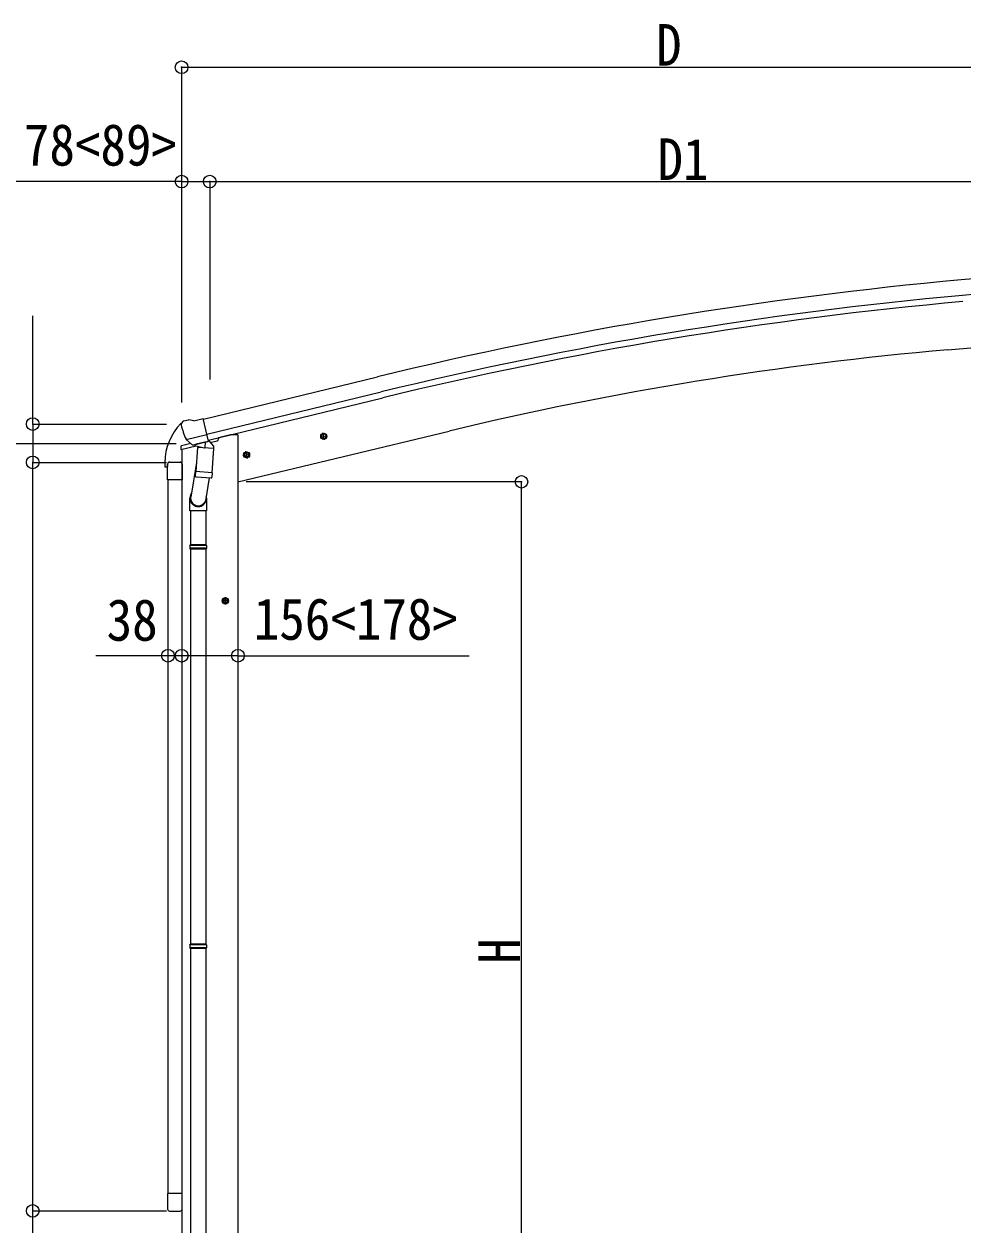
# Model space of a CAD drawing. Units: millimetres at full size, sheet at 1:35. Extents: x -9783 to 9892, y -6828 to 6752.
# Drawn here: x -7745 to -5144, y -555 to 2771 of the extents above; entities that cross this region are included whole.
import ezdxf
from ezdxf.enums import TextEntityAlignment as Align

# ---------------------------------------------------------------- set-up
doc = ezdxf.new("R2010")
doc.units = ezdxf.units.MM
doc.header["$LTSCALE"] = 35
doc.header["$PDMODE"] = 32
doc.header["$PDSIZE"] = 35
for name, color, linetype, lineweight in [('0-1_本体', 4, 'Continuous', 9), ('0-2_部品', 7, 'Continuous', 9), ('0-A_寸法', 6, 'Continuous', 9), ('1-1_GLASS', 4, 'Continuous', 9), ('1-2_GLASS_SEAL', 7, 'Continuous', 9), ('1-A', 6, 'Continuous', 9)]:
    doc.layers.add(name, color=color, linetype=linetype, lineweight=lineweight)
doc.styles.add('ＭＳ ゴシック', font='')
doc.styles.get('ＭＳ ゴシック').set_extended_font_data('MS Gothic')

msp = doc.modelspace()

# ---------------------------------------------------------------- linework, layer by layer
at = {"layer": '0-1_本体'}
for p, q in [((-4671.51, 2105.48), (-5149.02, 2062.28)), ((-4667.74, 2062.49), (-5145.13, 2019.29)), ((-5185.82, 1868.66), (-4647.88, 1915.72)), ((-7248.34, 1676.67), (-6765.47, 1794.15)), ((-7238.27, 1634.7), (-6755.26, 1752.17)), ((-7234.34, 1618.32), (-6751.28, 1735.81)), ((-7152.87, 1503.08), (-6567.19, 1643.69)), ((-7152.87, 1633.08), (-7152.87, -1546.92)), ((-7308.37, 1593.37), (-7308.37, -1546.92)), ((-7177.37, 1173.58), (-7197.37, 1173.58)), ((-7187.37, 1181.08), (-7193.87, 1177.33)), ((-7193.87, 1177.33), (-7193.87, 1169.83)), ((-7193.87, 1169.83), (-7187.37, 1166.07)), ((-7187.37, 1163.58), (-7187.37, 1183.58)), ((-7180.87, 1177.33), (-7187.37, 1181.08))]:
    msp.add_line(p, q, dxfattribs=at)
at = {"layer": '0-1_本体', "color": 6}
for p, q in [((-7721.22, 1662.97), (-7721.22, 1556.97)), ((-7721.22, -516.03), (-7721.22, 1556.97)), ((-7308.37, 1021.44), (-7346.37, 1021.44))]:
    msp.add_line(p, q, dxfattribs=at)
at = {"layer": '0-1_本体'}
for points in [[(-7152.87, 1633.08), (-7172.87, 1633.08), (-7206.38, 1625.03)], [(-7187.37, 1166.07), (-7180.87, 1169.83), (-7180.87, 1177.33)]]:
    msp.add_lwpolyline(points, dxfattribs=at)
for radius in [8.5, 7.7, 6.5]:
    msp.add_circle((-7187.37, 1173.58), radius, dxfattribs=at)
for centre, radius, start, end in [((-4152.89, -8947.73), 11054.98, 95.16866, 103.66973), ((-4152.89, -8947.73), 11011.82, 95.16974, 103.66973), ((-4152.89, -8947.73), 10994.98, 95.16974, 103.66973), ((-4362.83, -7538.12), 9442.71, 95.00001, 103.5)]:
    msp.add_arc(centre, radius, start, end, dxfattribs=at)
at = {"layer": '0-2_部品'}
for p, q in [((-7305.83, 1669.67), (-7309.69, 1663.37)), ((-7302.74, 1671.91), (-7289.56, 1675.08)), ((-7275, 1672.4), (-7288.26, 1675.1)), ((-7275, 1672.4), (-7249.07, 1678.63)), ((-7310.05, 1661.09), (-7309.78, 1659.94)), ((-7296, 1620.78), (-7238.49, 1634.59)), ((-6924.38, 1626.9), (-6904.94, 1631.56)), ((-6919.83, 1634.67), (-6921.96, 1627.48)), ((-6912.53, 1636.43), (-6919.83, 1634.67)), ((-6912.33, 1619.51), (-6917, 1638.95)), ((-6907.36, 1630.98), (-6912.53, 1636.43)), ((-6909.49, 1623.79), (-6907.36, 1630.98)), ((-7311.18, 1592.76), (-7268.48, 1603.01)), ((-7311.18, 1599.65), (-7311.18, 1592.76)), ((-7282.67, 1608.86), (-7308.88, 1602.57)), ((-7279.15, 1605.87), (-7295.52, 1620.37)), ((-7276.44, 1605.31), (-7268.92, 1607.11)), ((-7275.6, 1605.41), (-7274.07, 1605.78)), ((-7274.07, 1605.78), (-7237.37, 1614.59)), ((-7272.23, 1605.55), (-7272.29, 1604.81)), ((-7271.53, 1603.77), (-7245.72, 1597.33)), ((-7264.61, 1598.42), (-7269.29, 1531.59)), ((-7218.92, 1595.23), (-7264.61, 1598.42)), ((-7262.84, 1601.6), (-7263.07, 1598.32)), ((-7243.32, 1612.77), (-7244.34, 1598.16)), ((-7237.37, 1614.59), (-7235.84, 1614.96)), ((-7234.28, 1617.06), (-7233.34, 1617)), ((-7233.34, 1617), (-7220.03, 1601.68)), ((-7229.35, 1612.4), (-7210.46, 1616.94)), ((-7220.03, 1601.68), (-7220.47, 1595.34)), ((-7206.63, 1625.11), (-7206.63, 1621.8)), ((-7223.6, 1528.39), (-7218.92, 1595.23)), ((-7138.31, 1575.54), (-7118.86, 1580.21)), ((-7133.75, 1583.32), (-7135.88, 1576.12)), ((-7126.45, 1585.07), (-7133.75, 1583.32)), ((-7126.25, 1568.15), (-7130.92, 1587.6)), ((-7121.28, 1579.62), (-7126.45, 1585.07)), ((-7123.42, 1572.43), (-7121.28, 1579.62)), ((-7267.55, 1556.35), (-7283.47, 1460.18)), ((-7270.14, 1519.12), (-7269.27, 1531.59)), ((-7223.6, 1528.39), (-7269.29, 1531.59)), ((-7269.75, 1517.76), (-7269.75, 1517.76)), ((-7268.3, 1516.98), (-7226.6, 1514.07)), ((-7232.03, 1514.45), (-7242.76, 1450.86)), ((-7223.61, 1528.39), (-7224.5, 1515.7)), ((-7285.62, 1423.02), (-7285.62, 1457.37)), ((-7239.62, 1457.68), (-7239.62, 1423.02)), ((-7239.62, 1423.02), (-7285.62, 1423.02)), ((-7283.62, 1423.02), (-7283.62, 1329.02)), ((-7241.62, 1423.02), (-7241.62, 1329.02)), ((-7285.62, 1327.02), (-7284.62, 1329.02)), ((-7239.62, 1327.02), (-7285.62, 1327.02)), ((-7239.62, 1319.02), (-7285.62, 1319.02)), ((-7240.62, 1329.02), (-7284.62, 1329.02)), ((-7240.62, 1317.02), (-7284.62, 1317.02)), ((-7283.62, 1317.02), (-7283.62, 222.83)), ((-7241.62, 1317.02), (-7241.62, 222.83)), ((-7239.62, 1327.02), (-7240.62, 1329.02)), ((-7239.62, 1319.02), (-7240.62, 1317.02)), ((-7239.62, 1327.02), (-7239.62, 1319.02)), ((-7177.12, 1172.96), (-7197.12, 1172.96)), ((-7187.12, 1180.46), (-7193.62, 1176.71)), ((-7193.62, 1176.71), (-7193.62, 1169.21)), ((-7193.62, 1169.21), (-7187.12, 1165.45)), ((-7187.12, 1162.96), (-7187.12, 1182.96)), ((-7180.62, 1176.71), (-7187.12, 1180.46)), ((-7285.62, 220.83), (-7284.62, 222.83)), ((-7239.62, 220.83), (-7285.62, 220.83)), ((-7239.62, 212.83), (-7285.62, 212.83)), ((-7240.62, 222.83), (-7284.62, 222.83)), ((-7240.62, 210.83), (-7284.62, 210.83)), ((-7283.62, 210.83), (-7283.62, -767.35)), ((-7241.62, 210.83), (-7241.62, -767.35)), ((-7239.62, 220.83), (-7240.62, 222.83)), ((-7239.62, 212.83), (-7240.62, 210.83)), ((-7239.62, 220.83), (-7239.62, 212.83))]:
    msp.add_line(p, q, dxfattribs=at)
for points in [[(-7243.64, 1613.18), (-7233.91, 1615.52), (-7249.07, 1678.63)], [(-7296.27, 1621.36), (-7295.68, 1620.52), (-7295.52, 1620.37)], [(-7243.64, 1613.18), (-7243.87, 1613.03), (-7268.64, 1607.08), (-7268.92, 1607.11)], [(-6921.96, 1627.48), (-6916.79, 1622.03), (-6909.49, 1623.79)], [(-7135.88, 1576.12), (-7130.71, 1570.68), (-7123.42, 1572.43)], [(-7285.62, 1327.02), (-7285.62, 1319.02), (-7284.62, 1317.02)], [(-7187.12, 1165.45), (-7180.62, 1169.21), (-7180.62, 1176.71)], [(-7285.62, 220.83), (-7285.62, 212.83), (-7284.62, 210.83)]]:
    msp.add_lwpolyline(points, dxfattribs=at)
for centre, radius in [((-6914.66, 1629.23), 8.5), ((-6914.66, 1629.23), 7.7), ((-6914.66, 1629.23), 6.5), ((-7128.58, 1577.87), 8.5), ((-7128.58, 1577.87), 7.7), ((-7128.58, 1577.87), 6.5), ((-7187.12, 1172.96), 8.5), ((-7187.12, 1172.96), 7.7), ((-7187.12, 1172.96), 6.5)]:
    msp.add_circle(centre, radius, dxfattribs=at)
for centre, radius, start, end in [((-7301.57, 1667.05), 5, 103.5, 148.5), ((-7288.85, 1672.16), 3, 78.5, 103.5), ((-7112.97, 1707.19), 202.4, 193.5, 205.09125), ((-7308.18, 1599.65), 3, 103.5, 180), ((-7275.72, 1605.9), 0.5, 248.23754, 283.5), ((-7272.73, 1605.59), 0.5, 356, 103.5), ((-7271.29, 1604.74), 1, 176, 256), ((-7245.36, 1598.3), 1.03, 250.03897, 351.96569), ((-7242.72, 1612.69), 0.604, 100.59842, 172.20595), ((-7235.96, 1615.44), 0.5, 283.5, 318.76246), ((-7211.63, 1621.8), 5, 283.5, 0), ((-7268.2, 1518.95), 1.95, 175.04017, 217.47766), ((-7268.16, 1518.98), 2, 217.40962, 266), ((-7226.46, 1516.06), 2, 266, 349.46843), ((-7255.62, 1457.37), 30, 177.45142, 180)]:
    msp.add_arc(centre, radius, start, end, dxfattribs=at)
for centre, major_axis, ratio, start_param, end_param in [((-7307.13, 1661.8), (-1.57, -2.57), 0.99628, 4.712389, 5.4996506), ((-7277.16, 1608.13), (-0.73, -2.92), 0.997631, 5.8041905, 6.6006116), ((-7277.1, 1608.36), (2.63, 3.16), 0.650902, 4.0958226, 4.1686332), ((-7277.13, 1608.23), (-0.73, -2.92), 0.997631, 0.3902369, 0.4789948), ((-7262.62, 1457.68), (23, 0), 0.996195, 2.5560258, 6.5663028), ((-7262.62, 1457.68), (21, 0), 0.996195, 2.9349147, 5.9512394)]:
    msp.add_ellipse(centre, major_axis=major_axis, ratio=ratio, start_param=start_param, end_param=end_param, dxfattribs=at)
at = {"layer": '0-A_寸法'}
for p, q in [((-7308.62, 2651.44), (-7308.62, 2334.82)), ((-7308.62, 2651.44), (-4609.62, 2651.44)), ((-7308.62, 2334.82), (-7776.72, 2334.82)), ((-7308.62, 2334.82), (-7308.62, 1722.59)), ((-7308.62, 2334.82), (-7230.62, 2334.82)), ((-7230.62, 2334.82), (-7230.62, 1786.96)), ((-7230.62, 2334.82), (-4609.62, 2334.82)), ((-8269.19, 1609.48), (-7324.11, 1609.48)), ((-7152.62, 1021.44), (-7308.62, 1021.44)), ((-7152.62, 1021.44), (-6511.89, 1021.44))]:
    msp.add_line(p, q, dxfattribs=at)
for p in [(-7308.62, 2651.44), (-7308.62, 2334.82), (-7230.62, 2334.82), (-7308.62, 1021.44), (-7152.62, 1021.44)]:
    msp.add_point(p, dxfattribs=at)
at = {"layer": '1-1_GLASS'}
for p, q in [((-7346.37, 1508.47), (-7346.37, -467.53)), ((-7308.37, 1508.47), (-7308.37, -467.53))]:
    msp.add_line(p, q, dxfattribs=at)
at = {"layer": '1-2_GLASS_SEAL'}
for p, q in [((-7354.87, 1556.95), (-7354.87, 1545.2)), ((-7354.37, 1544.7), (-7348.11, 1544.7)), ((-7347.61, 1551.96), (-7347.61, 1545.2)), ((-7347.37, 1508.47), (-7347.37, 1552.17)), ((-7341.87, 1557.67), (-7312.87, 1557.67)), ((-7341.61, 1557.96), (-7308.37, 1557.96)), ((-7307.37, 1552.17), (-7307.37, 1508.47)), ((-7307.37, 1508.47), (-7347.37, 1508.47)), ((-7347.37, -467.53), (-7347.37, -511.23)), ((-7307.37, -467.53), (-7347.37, -467.53)), ((-7307.37, -511.23), (-7307.37, -467.53)), ((-7341.87, -516.73), (-7312.87, -516.73))]:
    msp.add_line(p, q, dxfattribs=at)
for centre, radius, start, end in [((-7202.61, 1556.95), 152.26, 135.14293, 180), ((-7306.12, 1658.98), 6.95, 105.94697, 129.45641), ((-7354.37, 1545.2), 0.5, 180, 270), ((-7348.11, 1545.2), 0.5, 270, 0), ((-7341.61, 1551.96), 6, 90, 180), ((-7341.87, 1552.17), 5.5, 90, 180), ((-7312.87, 1552.17), 5.5, 0, 90), ((-7341.87, -511.23), 5.5, 180, 270), ((-7312.87, -511.23), 5.5, 270, 0)]:
    msp.add_arc(centre, radius, start, end, dxfattribs=at)
at = {"layer": '1-A'}
for p, q in [((-7721.22, 1662.97), (-7721.22, 1962.97)), ((-7721.22, 1662.97), (-7350.64, 1662.97)), ((-7721.22, 1556.97), (-7350.64, 1556.97)), ((-6366.85, 1503.08), (-7129.61, 1503.08)), ((-6366.85, -996.92), (-6366.85, 1503.08)), ((-7346.37, 1021.44), (-7546.37, 1021.44)), ((-7721.22, -516.03), (-7350.64, -516.03)), ((-7721.22, -516.03), (-7350.64, -516.03)), ((-7721.22, -996.92), (-7721.22, -516.03))]:
    msp.add_line(p, q, dxfattribs=at)
for p in [(-7721.22, 1662.97), (-7721.22, 1556.97), (-6366.85, 1503.08), (-7346.37, 1021.44), (-7308.37, 1021.44), (-7721.22, -516.03)]:
    msp.add_point(p, dxfattribs=at)

# ---------------------------------------------------------------- texts
at = {"layer": '0-A_寸法', "color": 7, "style": 'ＭＳ ゴシック', "width": 0.9}
for s, p in [('D', (-5994.12, 2620.94)), ('78<89>', (-7745.6, 2344.32)), ('D1', (-5990.12, 2304.32)), ('156<178>', (-7108.67, 1030.94))]:
    msp.add_text(s, height=115.5, dxfattribs=at).set_placement(p, align=Align.BOTTOM_LEFT)
at = {"layer": '1-A', "color": 7, "style": 'ＭＳ ゴシック', "width": 0.9}
msp.add_text('38', height=115.5, dxfattribs=at).set_placement((-7516.37, 1028.44), align=Align.BOTTOM_LEFT)
msp.add_text('H', height=115.5, rotation=90, dxfattribs=at).set_placement((-6336.35, 168.08), align=Align.BOTTOM_LEFT)

doc.saveas('drawing.dxf')
